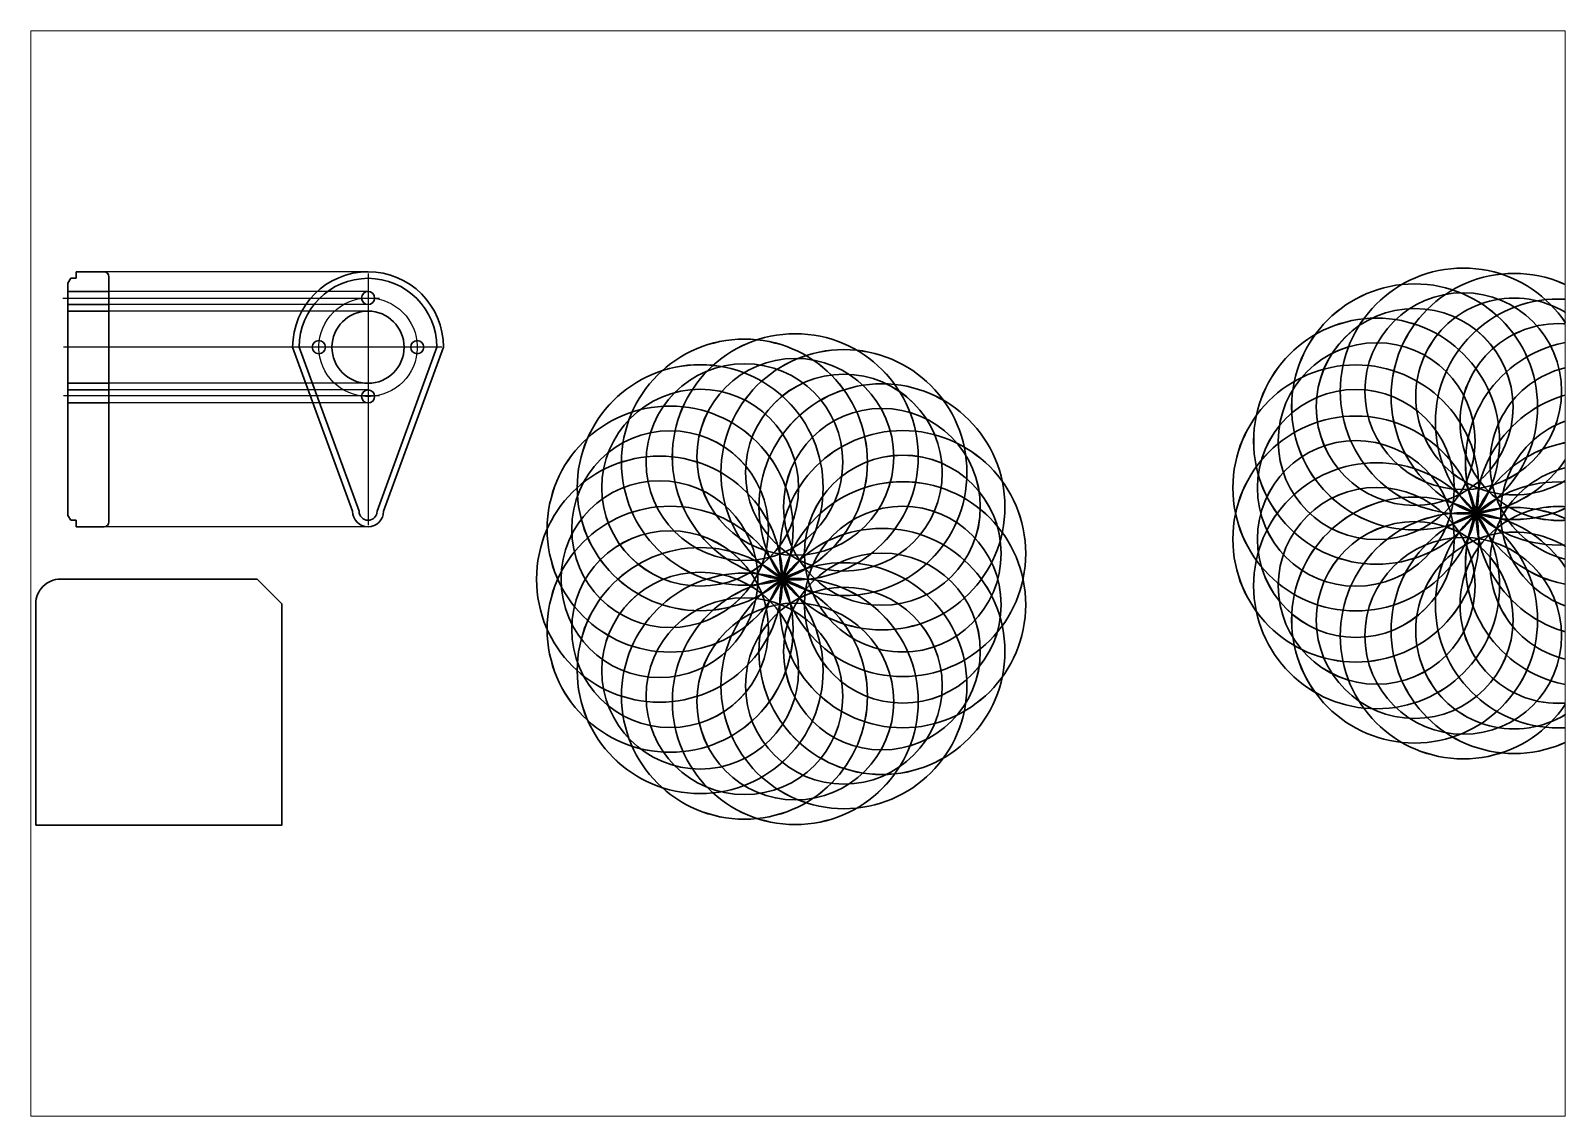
# Paper-space layout 'Лист3' of a CAD drawing. Header units: millimetres. Extents: x 30 to 267, y 21 to 189.
# The model-space entities are those that its viewports show. They can reach past a viewport. Long polylines and large blocks are cut down to what shows.
import ezdxf

# ---------------------------------------------------------------- set-up
doc = ezdxf.new("R2010")
doc.units = ezdxf.units.MM
doc.linetypes.add('ACAD_ISO04W100', pattern=[30, 24, -3, 0, -3])
doc.layers.add('Вспомогательные линии', color=160, linetype='Continuous')
doc.layers.add('Оси', color=10, linetype='ACAD_ISO04W100')
doc.layers.add('Контур', color=7, linetype='Continuous', lineweight=30)

# ---------------------------------------------------------------- blocks, each defined once
blk = doc.blocks.new('*U1')
at = {"layer": 'Контур'}
blk.add_circle((0, 0), 4, dxfattribs=at)
blk = doc.blocks.new('*U2')
at = {"layer": 'Контур', "color": 0, "linetype": 'ByBlock', "lineweight": -2, "transparency": 16777216}
for p, rotation in [((80, 208), 270), ((110, 178), 180), ((80, 148), 90.00000000000001)]:
    blk.add_blockref('*U1', p, dxfattribs=dict(at, rotation=rotation))
blk.add_blockref('*U1', (50, 178), dxfattribs=at)
blk = doc.blocks.new('*U5')
at = {"layer": 'Контур'}
for radius in [75, 60]:
    blk.add_circle((75, 75), radius, dxfattribs=at)
blk = doc.blocks.new('*U6')
at = {"layer": 'Контур', "color": 0, "linetype": 'ByBlock', "lineweight": -2, "transparency": 16777216}
for p, rotation in [((155.55, -155.92), 48), ((44.08, -44.45), 311.9999999999999), ((254.76, -33.41), 144), ((166.59, 54.76), 216), ((252.45, -77.45), 120), ((122.55, 52.45), 239.9999999999999), ((111.99, -149.02), 23.99999999999997), ((50.98, -88.01), 335.9999999999999), ((198.15, -144.51), 71.99999999999994), ((55.49, -1.85), 288), ((238.95, 7.77), 168), ((207.77, 38.95), 192), ((232.43, -116.75), 95.99999999999994), ((83.25, 32.43), 264)]:
    blk.add_blockref('*U5', p, dxfattribs=dict(at, rotation=rotation))
blk.add_blockref('*U5', (75, -125), dxfattribs=at)
blk = doc.blocks.new('*U3')
at = {"layer": 'Контур'}
blk.add_blockref('*U6', (-150, 50), dxfattribs=at)
blk = doc.blocks.new('*U4')
at = {"layer": 'Контур', "color": 0, "linetype": 'ByBlock', "lineweight": -2, "transparency": 16777216}
for p, rotation in [((262.5, 14.95), 239.9999999999998), ((174.82, 5.74), 311.9999999999997), ((201.82, 21.33), 287.9999999999998), ((232.84, 24.59), 263.9999999999998), ((285.68, -5.92), 215.9999999999998), ((156.48, -19.49), 335.9999999999997), ((298.36, -34.41), 191.9999999999999), ((156.48, -80.51), 24.00000000000005), ((298.36, -65.59), 167.9999999999999), ((285.68, -94.08), 143.9999999999999), ((174.82, -105.74), 48.00000000000001), ((262.5, -114.95), 120), ((201.82, -121.33), 71.99999999999999), ((232.84, -124.59), 95.99999999999999)]:
    blk.add_blockref('*U3', p, dxfattribs=dict(at, rotation=rotation))
blk.add_blockref('*U3', (150, -50), dxfattribs=at)
blk = doc.blocks.new('*U9')
at = {"layer": 'Контур'}
for radius in [75, 60]:
    blk.add_circle((75, 75), radius, dxfattribs=at)
blk = doc.blocks.new('*U10')
at = {"layer": 'Контур', "color": 0, "linetype": 'ByBlock', "lineweight": -2, "transparency": 16777216}
for p, rotation in [((155.55, -155.92), 48), ((44.08, -44.45), 311.9999999999999), ((254.76, -33.41), 144), ((166.59, 54.76), 216), ((252.45, -77.45), 120), ((122.55, 52.45), 239.9999999999999), ((111.99, -149.02), 23.99999999999997), ((50.98, -88.01), 335.9999999999999), ((198.15, -144.51), 71.99999999999994), ((55.49, -1.85), 288), ((238.95, 7.77), 168), ((207.77, 38.95), 192), ((232.43, -116.75), 95.99999999999994), ((83.25, 32.43), 264)]:
    blk.add_blockref('*U9', p, dxfattribs=dict(at, rotation=rotation))
blk.add_blockref('*U9', (75, -125), dxfattribs=at)
blk = doc.blocks.new('*U7')
at = {"layer": 'Контур'}
blk.add_blockref('*U10', (-150, 50), dxfattribs=at)
blk = doc.blocks.new('*U8')
at = {"layer": 'Контур', "color": 0, "linetype": 'ByBlock', "lineweight": -2, "transparency": 16777216}
for p, rotation in [((262.5, 14.95), 239.9999999999998), ((174.82, 5.74), 311.9999999999997), ((201.82, 21.33), 287.9999999999998), ((232.84, 24.59), 263.9999999999998), ((285.68, -5.92), 215.9999999999998), ((156.48, -19.49), 335.9999999999997), ((298.36, -34.41), 191.9999999999999), ((156.48, -80.51), 24.00000000000005), ((298.36, -65.59), 167.9999999999999), ((285.68, -94.08), 143.9999999999999), ((174.82, -105.74), 48.00000000000001), ((262.5, -114.95), 120), ((201.82, -121.33), 71.99999999999999), ((232.84, -124.59), 95.99999999999999)]:
    blk.add_blockref('*U7', p, dxfattribs=dict(at, rotation=rotation))
blk.add_blockref('*U7', (150, -50), dxfattribs=at)

msp = doc.modelspace()

# ---------------------------------------------------------------- linework, layer by layer
at = {"layer": 'Вспомогательные линии'}
for p, q in [((202.65, 137.4), (41.65, 137.4)), ((202.65, 125.4), (44.65, 125.4)), ((202.65, 117.4), (44.65, 117.4)), ((202.65, 113.4), (44.65, 113.4)), ((202.65, 69.4), (44.65, 69.4)), ((202.65, 65.4), (44.65, 65.4)), ((202.65, 57.4), (44.65, 57.4)), ((202.65, -18.1), (41.65, -18.1))]:
    msp.add_line(p, q, dxfattribs=at)
at = {"layer": 'Контур'}
for p, q in [((19.65, 130.4), (21.38, 133.4)), ((24.65, 133.4), (21.38, 133.4)), ((41.65, 137.4), (24.65, 137.4)), ((24.65, 137.4), (24.65, 133.4)), ((44.65, 134.4), (44.65, -15.1)), ((19.65, 130.4), (19.65, -11.1)), ((44.65, 125.4), (19.65, 125.4)), ((44.65, 117.4), (19.65, 117.4)), ((44.65, 113.4), (19.65, 113.4)), ((193.15, -8.6), (156.65, 91.4)), ((197.15, -8.6), (160.65, 91.4)), ((244.65, 91.4), (208.15, -8.6)), ((248.65, 91.4), (212.15, -8.6)), ((44.65, 69.4), (19.65, 69.4)), ((44.65, 65.4), (19.65, 65.4)), ((44.65, 57.4), (19.65, 57.4)), ((19.65, -11.1), (21.38, -14.1)), ((21.38, -14.1), (24.65, -14.1)), ((24.65, -18.1), (24.65, -14.1)), ((24.65, -18.1), (41.65, -18.1))]:
    msp.add_line(p, q, dxfattribs=at)
msp.add_lwpolyline([(0, -200), (150, -200), (150, -65), (135, -50), (15, -50, 0.414214), (0, -65)], format="xyb", close=True, dxfattribs=at)
msp.add_circle((202.65, 91.4), 22, dxfattribs=at)
for centre, radius, start, end in [((41.65, 134.4), 3, 0, 90), ((202.65, 91.4), 46, 0, 180), ((202.65, 91.4), 42, 0, 180), ((202.65, -8.6), 9.5, 180, 0), ((202.65, -8.6), 5.5, 180, 0), ((41.65, -15.1), 3, 270, 0)]:
    msp.add_arc(centre, radius, start, end, dxfattribs=at)
at = {"layer": 'Оси'}
for p, q in [((202.65, 136.4), (202.65, -17.1)), ((209.64, 121.14), (16.51, 121.14)), ((247.65, 91.4), (16.81, 91.4)), ((209.64, 61.67), (16.81, 61.67))]:
    msp.add_line(p, q, dxfattribs=at)
msp.add_circle((202.65, 91.4), 30, dxfattribs=at)

# ---------------------------------------------------------------- block references
at = {"layer": 'Контур', "xscale": -1}
msp.add_blockref('*U8', (1103.47, 40.04), dxfattribs=at)
at = {"layer": 'Контур'}
msp.add_blockref('*U4', (230.4, 0), dxfattribs=at)
at = {"layer": 'Контур', "rotation": 270}
msp.add_blockref('*U2', (24.65, 171.4), dxfattribs=at)

psp = doc.layouts.new('Лист3')

# ---------------------------------------------------------------- viewports
at = {"layer": 'Оси'}
psp.add_viewport(center=(148.5, 105), size=(237.6, 168), view_center_point=(464.88, -46.55), view_height=661.7944, dxfattribs=at)

doc.saveas('drawing.dxf')
